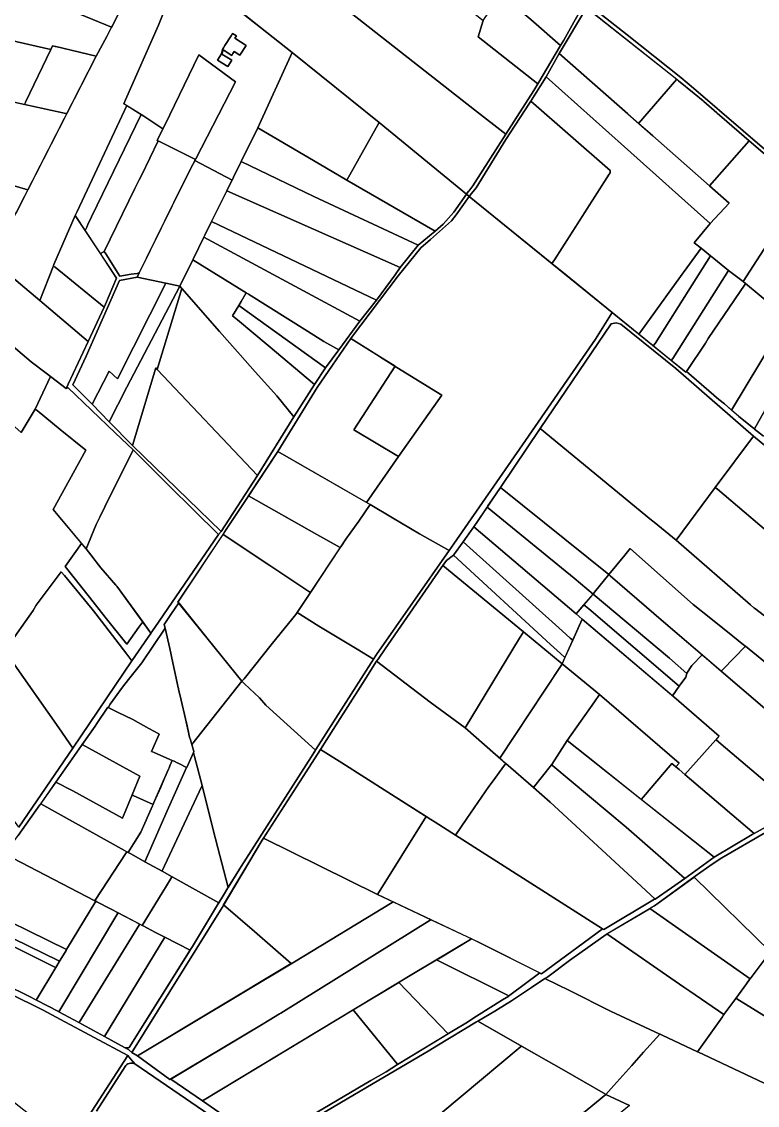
# Model space of a CAD drawing. Header units: metres. Extents: x 3 to 1005126, y 39 to 4383651.
# Drawn here: x 491434 to 492029, y 4372196 to 4373072 of the extents above; entities that cross this region are included whole.
import ezdxf

# ---------------------------------------------------------------- set-up
doc = ezdxf.new("R2010")
doc.units = ezdxf.units.M
doc.header["$MEASUREMENT"] = 0
doc.layers.add('TM_Llucmajor', color=7, linetype='Continuous')

msp = doc.modelspace()

# ---------------------------------------------------------------- linework, layer by layer
at = {"layer": 'TM_Llucmajor', "linetype": 'Continuous', "flags": 128}
for points in [[(492087.65, 4373111.22), (492086.63, 4373110.06), (492064.8, 4373085.21), (492040.91, 4373054.87), (492040.23, 4373054), (492094.52, 4372988.91), (492086.14, 4372978.67), (492057.54, 4372948.99), (491977.07, 4373017.79), (491966.88, 4373026.49), (491923.49, 4373060.9), (491892.27, 4373085.65), (491913.6, 4373121.09), (491914.28, 4373122.22), (491946.82, 4373176.25), (491967.02, 4373211.7), (491988.43, 4373195.67), (492029.57, 4373161.51), (492052.27, 4373141.66), (492067.39, 4373128.44), (492087.65, 4373111.22)], [(491517.13, 4373087.77), (491507.15, 4373067.97), (491506.71, 4373067.14), (491388.82, 4373115.59), (491392.26, 4373123.78), (491406.45, 4373156.71), (491406.46, 4373156.73), (491421.48, 4373149.38), (491423.47, 4373148.34), (491429.9, 4373144.97), (491457.65, 4373130.99), (491457.55, 4373130.85), (491461.06, 4373128.5), (491465.72, 4373125.39), (491481.43, 4373113.96), (491494.07, 4373104.81), (491503.36, 4373097.76), (491513.06, 4373090.72), (491517.13, 4373087.77)], [(491757.51, 4373106.22), (491760.17, 4373110.66), (491760.38, 4373110.51), (491767.22, 4373104.91), (491782.88, 4373092.08), (491793.81, 4373083.22), (491807.05, 4373072.48), (491802.99, 4373059.28), (491851.18, 4373021.3), (491848.05, 4373016.04), (491825.37, 4372980.63), (491800.1, 4373000.49), (491690.38, 4373086.42), (491628.79, 4373134.64), (491630.6, 4373137.68), (491640.49, 4373155.21), (491687.77, 4373118.91), (491721.91, 4373091.72), (491738.84, 4373078.24), (491757.51, 4373106.22)], [(491602.42, 4373090.39), (491628.79, 4373134.64), (491690.38, 4373086.42), (491800.1, 4373000.49), (491825.37, 4372980.63), (491798.82, 4372938.89), (491795.47, 4372934.61), (491795.34, 4372934.72), (491793.58, 4372932.16), (491722.91, 4372990.1), (491652.72, 4373046.63), (491626.96, 4373067.04), (491600.6, 4373087.97), (491602.42, 4373090.39)], [(491821.51, 4373093.79), (491836.38, 4373121.22), (491837.07, 4373120.66), (491886, 4373081.09), (491880.42, 4373071.26), (491872.21, 4373056.8), (491869.74, 4373052.45), (491845.72, 4373073.49), (491821.51, 4373093.79)], [(491388.82, 4373115.59), (491506.71, 4373067.14), (491505.34, 4373064.53), (491502.81, 4373059.73), (491494.31, 4373043.62), (491461.69, 4373051.5), (491461.13, 4373051.63), (491458.95, 4373052), (491457.63, 4373049.17), (491424.39, 4373056.75), (491370.96, 4373069.69), (491369.6, 4373069.82), (491374.72, 4373081.98), (491388.82, 4373115.59)], [(491605.21, 4372945.82), (491604.07, 4372943.52), (491574.07, 4372959.45), (491574.69, 4372960.66), (491606.75, 4373023.01), (491577.25, 4373044.78), (491549.65, 4372988), (491548.25, 4372985.12), (491532.86, 4372995.27), (491516.71, 4373005.27), (491518.07, 4373008.35), (491544.74, 4373068.74), (491560.72, 4373109.1), (491563.8, 4373116.88), (491597.23, 4373090.64), (491626.96, 4373067.04), (491652.72, 4373046.63), (491624.99, 4372985.84), (491611.54, 4372958.67), (491605.21, 4372945.82)], [(491851.18, 4373021.3), (491802.99, 4373059.28), (491807.05, 4373072.48), (491821.51, 4373093.79), (491845.72, 4373073.49), (491869.74, 4373052.45), (491851.18, 4373021.3)], [(491965.1, 4373023.89), (491890.55, 4373082.7), (491892.27, 4373085.65), (491923.49, 4373060.9), (491966.88, 4373026.49), (491977.07, 4373017.79), (492057.54, 4372948.99), (492135.46, 4372885.05), (492137.86, 4372883.06), (492169.5, 4372856.95), (492168.23, 4372854.02), (492155.64, 4372864.4), (492143.37, 4372873.86), (492111.89, 4372899), (492070.32, 4372934.15), (492066.39, 4372937.48), (492022.1, 4372975.3), (491999.94, 4372994.51), (491996.59, 4372997.41), (491996.02, 4372997.9), (491985.48, 4373007.07), (491984.97, 4373007.52), (491977.66, 4373013.54), (491965.1, 4373023.89)], [(491932.77, 4372989.42), (491923.93, 4372997.23), (491868.54, 4373045.79), (491890.55, 4373082.7), (491963.62, 4373025.05), (491932.77, 4372989.42)], [(491404.74, 4373018.66), (491422.88, 4373057.11), (491424.39, 4373056.75), (491457.63, 4373049.17), (491437.06, 4373006.44), (491436.99, 4373006.29), (491436.34, 4373004.79), (491416.94, 4373009.02), (491401.5, 4373012.36), (491404.74, 4373018.66)], [(491604.54, 4373062.01), (491607.56, 4373060.09), (491606.41, 4373058.27), (491606.38, 4373058.23), (491610.88, 4373055.37), (491610.9, 4373055.36), (491615.45, 4373052.46), (491610.43, 4373044.57), (491605.88, 4373047.47), (491604.83, 4373045.83), (491603.89, 4373044.35), (491596.8, 4373048.86), (491595.88, 4373045.49), (491603.91, 4373040.46), (491600.67, 4373035.3), (491592.2, 4373040.61), (491595.44, 4373045.77), (491596.36, 4373049.14), (491597.3, 4373050.62), (491598.34, 4373052.26), (491603.36, 4373060.15), (491604.54, 4373062.01)], [(491604.54, 4373062.01), (491603.36, 4373060.15), (491598.34, 4373052.26), (491597.3, 4373050.62), (491596.36, 4373049.14), (491595.44, 4373045.77), (491592.2, 4373040.61), (491600.67, 4373035.3), (491603.91, 4373040.46), (491595.88, 4373045.49), (491596.8, 4373048.86), (491603.89, 4373044.35), (491604.83, 4373045.83), (491605.88, 4373047.47), (491610.43, 4373044.57), (491615.45, 4373052.46), (491610.9, 4373055.36), (491610.88, 4373055.37), (491606.38, 4373058.23), (491606.41, 4373058.27), (491607.56, 4373060.09), (491604.54, 4373062.01)], [(491437.06, 4373006.44), (491457.63, 4373049.17), (491458.95, 4373052), (491461.13, 4373051.63), (491461.69, 4373051.5), (491494.31, 4373043.62), (491470.57, 4372997.34), (491469.79, 4372997.51), (491436.34, 4373004.79), (491436.99, 4373006.29), (491437.06, 4373006.44)], [(491574.69, 4372960.66), (491574.46, 4372960.21), (491545.51, 4372974.71), (491543.63, 4372975.61), (491548.25, 4372985.12), (491549.65, 4372988), (491577.25, 4373044.78), (491606.75, 4373023.01), (491574.69, 4372960.66)], [(491674.48, 4372956.78), (491624.99, 4372985.84), (491652.72, 4373046.63), (491722.91, 4372990.1), (491696.91, 4372943.41), (491674.48, 4372956.78)], [(491921.25, 4372970.58), (491858.11, 4373027.12), (491868.54, 4373045.79), (491923.93, 4372997.23), (491944.19, 4372979.34), (491989.95, 4372938.95), (492005.95, 4372924.99), (491990.72, 4372908.38), (491921.25, 4372970.58)], [(491349.72, 4373023.57), (491401.5, 4373012.36), (491416.94, 4373009.02), (491469.79, 4372997.51), (491470.57, 4372997.34), (491438.92, 4372935.61), (491437.16, 4372936.11), (491399.32, 4372947.36), (491398.31, 4372944.97), (491395.15, 4372945.62), (491394.4, 4372944.44), (491321.4, 4372958.41), (491320.89, 4372958.46), (491333.03, 4372985.51), (491341.86, 4373005.61), (491349.72, 4373023.57)], [(491870.77, 4372869.55), (491862.54, 4372876.2), (491864.71, 4372879.22), (491870.92, 4372888.91), (491881.98, 4372906.16), (491909.06, 4372948.41), (491909.74, 4372949.46), (491909.74, 4372951.2), (491845.58, 4373007.49), (491858.11, 4373027.12), (491921.25, 4372970.58), (491990.72, 4372908.38), (491977.81, 4372892.95), (491983.24, 4372888.57), (491966.6, 4372865.56), (491934.5, 4372821.15), (491933.07, 4372819.01), (491911.52, 4372836.59), (491870.77, 4372869.55)], [(491963.62, 4373025.05), (491965.1, 4373023.89), (491977.66, 4373013.54), (491984.97, 4373007.52), (491985.48, 4373007.07), (491996.02, 4372997.9), (491996.59, 4372997.41), (491999.94, 4372994.51), (492022.1, 4372975.3), (491989.95, 4372938.95), (491944.19, 4372979.34), (491932.77, 4372989.42), (491963.62, 4373025.05)], [(491844.45, 4373005.72), (491845.58, 4373007.49), (491909.74, 4372951.2), (491909.74, 4372949.46), (491909.06, 4372948.41), (491864.71, 4372879.22), (491862.54, 4372876.2), (491795.74, 4372930.23), (491797.71, 4372932.62), (491801.35, 4372937.3), (491825.37, 4372976.38), (491844.45, 4373005.72)], [(491478.81, 4372918.1), (491519.06, 4373003.81), (491530.53, 4372996.71), (491490.54, 4372913.74), (491487.58, 4372907.6), (491486.6, 4372905.56), (491485.31, 4372902.91), (491477.35, 4372915.04), (491478.81, 4372918.1)], [(491486.6, 4372905.56), (491487.58, 4372907.6), (491490.54, 4372913.74), (491530.53, 4372996.71), (491532.86, 4372995.27), (491548.25, 4372985.12), (491543.63, 4372975.61), (491544.46, 4372975.21), (491530.78, 4372947.33), (491529.01, 4372943.74), (491525.58, 4372936.73), (491500.62, 4372885.9), (491497.62, 4372884.13), (491485.31, 4372902.91), (491486.6, 4372905.56)], [(491768.22, 4372902.31), (491696.91, 4372943.41), (491722.91, 4372990.1), (491793.58, 4372932.16), (491783.51, 4372917.69), (491774.84, 4372908.05), (491768.22, 4372902.31)], [(491670.09, 4372930.24), (491611.54, 4372958.67), (491624.99, 4372985.84), (491674.48, 4372956.78), (491696.91, 4372943.41), (491768.22, 4372902.31), (491754.46, 4372890.88), (491670.09, 4372930.24)], [(491527.39, 4372868.15), (491522.53, 4372867.41), (491513.46, 4372866.02), (491502.06, 4372883.98), (491500.62, 4372885.9), (491525.58, 4372936.73), (491529.01, 4372943.74), (491530.78, 4372947.33), (491544.46, 4372975.21), (491545.51, 4372974.71), (491574.46, 4372960.21), (491572.38, 4372956.13), (491564.58, 4372940.9), (491529.12, 4372868.47), (491527.39, 4372868.15)], [(492005.35, 4372870.52), (491993.45, 4372880.25), (491990.85, 4372882.37), (491983.24, 4372888.57), (491977.81, 4372892.95), (491990.72, 4372908.38), (492005.95, 4372924.99), (491989.95, 4372938.95), (492022.1, 4372975.3), (492066.39, 4372937.48), (492017.19, 4372861.69), (492005.35, 4372870.52)], [(491320.89, 4372958.46), (491321.4, 4372958.41), (491394.4, 4372944.44), (491395.15, 4372945.62), (491398.31, 4372944.97), (491399.32, 4372947.36), (491437.16, 4372936.11), (491438.92, 4372935.61), (491429.18, 4372916.61), (491427.1, 4372917.2), (491379.21, 4372930.48), (491316.61, 4372948.7), (491320, 4372956.47), (491320.89, 4372958.46)], [(491604.07, 4372943.52), (491599.77, 4372934.78), (491587.56, 4372910.01), (491582.13, 4372899.01), (491581.32, 4372897.36), (491572.9, 4372880.29), (491572.26, 4372878.98), (491561.84, 4372857.81), (491550.51, 4372860.16), (491527.41, 4372864.96), (491564.58, 4372940.9), (491572.38, 4372956.13), (491574.07, 4372959.45), (491604.07, 4372943.52)], [(491740.05, 4372872.91), (491599.77, 4372934.78), (491605.21, 4372945.82), (491611.54, 4372958.67), (491670.09, 4372930.24), (491754.46, 4372890.88), (491740.05, 4372872.91)], [(491720.96, 4372846.41), (491587.56, 4372910.01), (491599.77, 4372934.78), (491740.05, 4372872.91), (491735.93, 4372867.06), (491720.96, 4372846.41)], [(492077.45, 4372811.18), (492068.96, 4372818.39), (492052.4, 4372832.45), (492019.25, 4372859.98), (492017.19, 4372861.69), (492066.39, 4372937.48), (492070.32, 4372934.15), (492111.89, 4372899), (492143.37, 4372873.86), (492109.02, 4372816.76), (492098.4, 4372795.84), (492097.68, 4372794.42), (492077.45, 4372811.18)], [(491700.71, 4372816.25), (491738.49, 4372866.1), (491756.66, 4372888.82), (491764.41, 4372895.52), (491781.39, 4372910.69), (491785.24, 4372915.47), (491795.74, 4372930.23), (491911.52, 4372836.59), (491897.85, 4372815.02), (491838.78, 4372729.62), (491783.37, 4372649.53), (491779.71, 4372644.23), (491755.7, 4372657.54), (491733.84, 4372670.52), (491715.74, 4372681.28), (491712.88, 4372682.93), (491738.77, 4372720.06), (491773.61, 4372769.72), (491737.39, 4372792.1), (491723.25, 4372800.96), (491700.18, 4372815.49), (491700.71, 4372816.25)], [(491477.35, 4372915.04), (491510.55, 4372864.41), (491501.66, 4372843.16), (491500.62, 4372840.92), (491461.02, 4372873.13), (491460.82, 4372873.29), (491459.69, 4372874.21), (491460.11, 4372875.3), (491477.35, 4372915.04)], [(491707.44, 4372829.42), (491581.32, 4372897.36), (491582.13, 4372899.01), (491587.56, 4372910.01), (491720.96, 4372846.41), (491707.44, 4372829.42)], [(491615.59, 4372852.43), (491572.26, 4372878.98), (491572.9, 4372880.29), (491581.32, 4372897.36), (491707.44, 4372829.42), (491690.32, 4372806.25), (491678.29, 4372813.11), (491665.16, 4372821.34), (491617.33, 4372851.35), (491615.59, 4372852.43)], [(491469.92, 4372775.18), (491471.7, 4372778.51), (491487.72, 4372812.96), (491500.62, 4372840.92), (491501.66, 4372843.16), (491510.55, 4372864.41), (491497.62, 4372884.13), (491500.62, 4372885.9), (491502.06, 4372883.98), (491513.46, 4372866.02), (491522.53, 4372867.41), (491527.39, 4372868.15), (491529.12, 4372868.47), (491527.41, 4372864.96), (491513.16, 4372862.39), (491486.15, 4372801.16), (491475.43, 4372778.04), (491490.95, 4372762.32), (491504.82, 4372748.22), (491523.53, 4372728.98), (491595.27, 4372659.61), (491593.19, 4372657.15), (491553.35, 4372696.44), (491524.1, 4372725.47), (491519.61, 4372729.78), (491509.61, 4372739.34), (491471.34, 4372776), (491469.92, 4372775.18)], [(491934.5, 4372821.15), (491966.6, 4372865.56), (491983.24, 4372888.57), (491990.85, 4372882.37), (491976.1, 4372859.01), (491946.07, 4372811.46), (491944.65, 4372809.56), (491933.07, 4372819.01), (491934.5, 4372821.15)], [(491946.07, 4372811.46), (491976.1, 4372859.01), (491990.85, 4372882.37), (491993.45, 4372880.25), (492005.35, 4372870.52), (491960.37, 4372799.45), (491959.13, 4372797.74), (491944.65, 4372809.56), (491946.07, 4372811.46)], [(491401.13, 4372831), (491390.3, 4372840.2), (491409.42, 4372878.02), (491409.82, 4372878.82), (491410.09, 4372878.6), (491448.75, 4372846.25), (491457.5, 4372838.78), (491487.72, 4372812.96), (491471.7, 4372778.51), (491469.92, 4372775.18), (491453.69, 4372787.54), (491441.75, 4372796.52), (491401.13, 4372831)], [(491457.5, 4372838.78), (491448.75, 4372846.25), (491459.69, 4372874.21), (491460.82, 4372873.29), (491461.02, 4372873.13), (491500.62, 4372840.92), (491487.72, 4372812.96), (491457.5, 4372838.78)], [(491563.46, 4372855.98), (491561.84, 4372857.81), (491572.26, 4372878.98), (491615.59, 4372852.43), (491611.36, 4372845.46), (491609.45, 4372842.32), (491604.36, 4372833.89), (491608.39, 4372830.52), (491633.16, 4372809.75), (491670.73, 4372778.27), (491654.16, 4372752.31), (491640.19, 4372769.12), (491622.85, 4372788.53), (491610.62, 4372802.23), (491593.92, 4372821.25), (491563.46, 4372855.98)], [(491490.95, 4372762.32), (491475.43, 4372778.04), (491486.15, 4372801.16), (491513.16, 4372862.39), (491527.41, 4372864.96), (491550.51, 4372860.16), (491511.58, 4372782.94), (491504.76, 4372789.22), (491490.95, 4372762.32)], [(492005.35, 4372870.52), (492017.19, 4372861.69), (492019.25, 4372859.98), (492018.87, 4372859.5), (491989.08, 4372815.6), (491986.94, 4372811.81), (491972.05, 4372789.74), (491970.85, 4372788.18), (491959.13, 4372797.74), (491960.37, 4372799.45), (492005.35, 4372870.52)], [(491504.82, 4372748.22), (491490.95, 4372762.32), (491504.76, 4372789.22), (491511.58, 4372782.94), (491550.51, 4372860.16), (491561.84, 4372857.81), (491519.08, 4372776.05), (491504.82, 4372748.22)], [(491523.53, 4372728.98), (491504.82, 4372748.22), (491519.08, 4372776.05), (491561.84, 4372857.81), (491563.46, 4372855.98), (491543.58, 4372790.41), (491542.36, 4372791.7), (491523.53, 4372728.98)], [(491624.53, 4372704.83), (491543.58, 4372790.41), (491563.46, 4372855.98), (491593.92, 4372821.25), (491610.62, 4372802.23), (491622.85, 4372788.53), (491640.19, 4372769.12), (491654.16, 4372752.31), (491624.53, 4372704.83)], [(491997.72, 4372766.26), (491971.35, 4372788.83), (491972.05, 4372789.74), (491986.94, 4372811.81), (491989.08, 4372815.6), (492018.87, 4372859.5), (492019.25, 4372859.98), (492052.4, 4372832.45), (492052.75, 4372832.15), (492007.85, 4372757.6), (492002.26, 4372762.56), (491997.72, 4372766.26)], [(491679.71, 4372791.69), (491609.45, 4372842.32), (491611.36, 4372845.46), (491615.59, 4372852.43), (491617.33, 4372851.35), (491665.16, 4372821.34), (491678.29, 4372813.11), (491690.32, 4372806.25), (491679.71, 4372791.69)], [(491453.69, 4372787.54), (491457.26, 4372784.82), (491444.89, 4372758.46), (491444.22, 4372757.04), (491433.69, 4372739.5), (491368.36, 4372797.54), (491370.36, 4372801.95), (491370.56, 4372801.78), (491388.48, 4372836.6), (491389.88, 4372839.37), (491390.3, 4372840.2), (491401.13, 4372831), (491441.75, 4372796.52), (491453.69, 4372787.54)], [(491670.73, 4372778.27), (491633.16, 4372809.75), (491608.39, 4372830.52), (491604.36, 4372833.89), (491609.45, 4372842.32), (491679.71, 4372791.69), (491670.73, 4372778.27)], [(492069.07, 4372818.13), (492055.04, 4372793.09), (492037.6, 4372762.14), (492026.52, 4372742.4), (492025.95, 4372742.87), (492024.32, 4372744.19), (492013.79, 4372752.32), (492007.85, 4372757.6), (492052.75, 4372832.15), (492068.96, 4372818.39), (492069.13, 4372818.24), (492069.07, 4372818.13)], [(491945.33, 4372666.91), (491943.28, 4372668.6), (491853.08, 4372742.75), (491910.67, 4372827.26), (491914.54, 4372828.06), (491918.28, 4372827.04), (491962.99, 4372791.37), (492025.72, 4372736.49), (491994.78, 4372695.01), (491963, 4372652.39), (491945.33, 4372666.91)], [(491712.88, 4372682.93), (491641.16, 4372724.26), (491672.84, 4372776.02), (491700.18, 4372815.49), (491735.84, 4372793.04), (491702.47, 4372741.59), (491738.77, 4372720.06), (491712.88, 4372682.93)], [(491737.39, 4372792.1), (491773.61, 4372769.72), (491738.77, 4372720.06), (491702.47, 4372741.59), (491735.84, 4372793.04), (491723.25, 4372800.96), (491737.39, 4372792.1)], [(491595.27, 4372659.61), (491523.53, 4372728.98), (491542.36, 4372791.7), (491543.58, 4372790.41), (491624.53, 4372704.83), (491595.27, 4372659.61)], [(491457.26, 4372784.82), (491469.92, 4372775.18), (491471.34, 4372776), (491509.61, 4372739.34), (491519.61, 4372729.78), (491524.1, 4372725.47), (491501.31, 4372679.49), (491497.09, 4372670.97), (491494.15, 4372665.03), (491486.23, 4372645.47), (491459.4, 4372677.28), (491485.75, 4372725.19), (491465.22, 4372741.92), (491446.47, 4372757.18), (491444.89, 4372758.46), (491457.26, 4372784.82)], [(492035.28, 4372553.53), (492019.11, 4372566.67), (492017.58, 4372567.86), (492008.97, 4372574.77), (491991.03, 4372589.17), (491976.94, 4372600.45), (491960.17, 4372615.42), (491926.06, 4372645.87), (491921.5, 4372640.32), (491908.64, 4372624.69), (491821.02, 4372695.02), (491853.08, 4372742.75), (491943.28, 4372668.6), (491944.16, 4372667.88), (491945.33, 4372666.91), (491963, 4372652.39), (492023.1, 4372600.28), (492026.01, 4372597.74), (492026.47, 4372597.39), (492034.45, 4372591.18), (492053.62, 4372575), (492036.68, 4372555.26), (492035.6, 4372553.92), (492035.28, 4372553.53)], [(491996.41, 4372693.62), (491994.78, 4372695.01), (492025.72, 4372736.49), (492088.73, 4372684.6), (492058.01, 4372641.41), (492056.22, 4372642.93), (492052.34, 4372646.19), (491996.41, 4372693.62)], [(491489.89, 4372640.71), (491486.23, 4372645.47), (491494.15, 4372665.03), (491497.09, 4372670.97), (491501.31, 4372679.49), (491524.1, 4372725.47), (491553.35, 4372696.44), (491593.19, 4372657.15), (491541.79, 4372581.98), (491538.48, 4372577.25), (491510.88, 4372615.18), (491510.26, 4372616.04), (491497.96, 4372630.2), (491494.28, 4372634.99), (491493.39, 4372636.14), (491489.89, 4372640.71)], [(491691.98, 4372647.15), (491691.59, 4372646.56), (491672.56, 4372657.17), (491617.47, 4372688.23), (491641.16, 4372724.26), (491715.74, 4372681.28), (491706.47, 4372667.96), (491696.18, 4372653.19), (491691.98, 4372647.15)], [(491810.93, 4372680.18), (491814.59, 4372685.66), (491821.02, 4372695.02), (491908.64, 4372624.69), (491897.12, 4372610.35), (491895.91, 4372608.92), (491880.67, 4372621.7), (491810.27, 4372679.2), (491810.93, 4372680.18)], [(491996.41, 4372693.62), (492052.34, 4372646.19), (492056.22, 4372642.93), (492071.85, 4372629.62), (492104.1, 4372601.35), (492134.8, 4372574.62), (492106.56, 4372545.08), (492103.29, 4372547.91), (492103.15, 4372548.03), (492081.76, 4372565.38), (492065.89, 4372579.33), (492059.43, 4372571.77), (492058.65, 4372570.73), (492053.62, 4372575), (492034.45, 4372591.18), (492026.47, 4372597.39), (492026.01, 4372597.74), (492023.1, 4372600.28), (491963, 4372652.39), (491994.78, 4372695.01), (491996.41, 4372693.62)], [(491616.07, 4372686.1), (491617.47, 4372688.23), (491672.56, 4372657.17), (491691.59, 4372646.56), (491667.4, 4372610.06), (491666.03, 4372610.97), (491634.51, 4372631.94), (491596.79, 4372657.14), (491599.44, 4372661.12), (491616.07, 4372686.1)], [(491720.82, 4372559.99), (491718.54, 4372556.41), (491705.33, 4372564.38), (491674.33, 4372583.07), (491656.66, 4372593.96), (491667.4, 4372610.06), (491691.98, 4372647.15), (491696.18, 4372653.19), (491706.47, 4372667.96), (491715.74, 4372681.28), (491733.84, 4372670.52), (491755.7, 4372657.54), (491779.71, 4372644.23), (491720.82, 4372559.99)], [(491880.67, 4372621.7), (491895.91, 4372608.92), (491894.98, 4372607.81), (491882.37, 4372592.84), (491799.42, 4372663.21), (491801.98, 4372666.78), (491810.27, 4372679.2), (491880.67, 4372621.7)], [(491887.09, 4372588.49), (491879.49, 4372571.57), (491877.5, 4372573.36), (491870.93, 4372579.27), (491790.84, 4372651.25), (491799.42, 4372663.21), (491882.37, 4372592.84), (491887.09, 4372588.49)], [(491655.57, 4372592.32), (491636.67, 4372569.16), (491613.76, 4372540.5), (491612.06, 4372538.36), (491584.67, 4372572.25), (491560.38, 4372602.43), (491596.79, 4372657.14), (491634.51, 4372631.94), (491666.03, 4372610.97), (491667.4, 4372610.06), (491655.57, 4372592.32)], [(491488.76, 4372606.46), (491469.09, 4372631.22), (491482.5, 4372649.91), (491486.23, 4372645.47), (491489.89, 4372640.71), (491493.39, 4372636.14), (491494.28, 4372634.99), (491497.96, 4372630.2), (491510.26, 4372616.04), (491510.88, 4372615.18), (491531.84, 4372586.39), (491528.71, 4372582.02), (491518.96, 4372568.44), (491501.64, 4372590.24), (491488.76, 4372606.46)], [(491879.49, 4372571.57), (491873.19, 4372557.52), (491869.53, 4372560.88), (491861.59, 4372568.18), (491783.02, 4372640.4), (491790.84, 4372651.25), (491870.93, 4372579.27), (491877.5, 4372573.36), (491879.49, 4372571.57)], [(491960.17, 4372615.42), (491976.94, 4372600.45), (491991.03, 4372589.17), (492008.97, 4372574.77), (492017.58, 4372567.86), (492019.11, 4372566.67), (492000.86, 4372547.82), (491999.58, 4372546.55), (491952.93, 4372586.47), (491909.8, 4372623.65), (491909.04, 4372624.33), (491908.64, 4372624.69), (491921.5, 4372640.32), (491926.06, 4372645.87), (491960.17, 4372615.42)], [(491839.72, 4372578.32), (491774.61, 4372632.08), (491777.36, 4372636.03), (491783.02, 4372640.4), (491861.59, 4372568.18), (491869.53, 4372560.88), (491873.19, 4372557.52), (491870.95, 4372552.53), (491839.72, 4372578.32)], [(491764.2, 4372521.53), (491720.97, 4372554.55), (491722.13, 4372556.23), (491727.88, 4372564.54), (491773.2, 4372630.06), (491774.61, 4372632.08), (491839.72, 4372578.32), (491836.57, 4372573.14), (491792.47, 4372500.76), (491764.2, 4372521.53)], [(491421.88, 4372565.53), (491443.2, 4372595.5), (491445.83, 4372599.8), (491465.98, 4372626.95), (491468.58, 4372623.81), (491490.98, 4372596.83), (491492.19, 4372595.36), (491498.55, 4372587.04), (491518.95, 4372560.4), (491523.11, 4372554.96), (491475.46, 4372484.38), (491464.09, 4372500.82), (491426.67, 4372554.16), (491420.27, 4372563.23), (491421.88, 4372565.53)], [(491897.12, 4372610.35), (491908.64, 4372624.69), (491909.8, 4372623.65), (491952.93, 4372586.47), (491984.13, 4372559.77), (491975.72, 4372551.22), (491971.73, 4372544.91), (491971.71, 4372544.82), (491957.62, 4372557.18), (491895.91, 4372608.92), (491897.12, 4372610.35)], [(491562.97, 4372523.09), (491560.88, 4372531.9), (491560.7, 4372532.74), (491560.61, 4372533.17), (491558.94, 4372540.98), (491556.31, 4372553.33), (491553.7, 4372564.98), (491549.97, 4372581.33), (491549.89, 4372581.22), (491549.18, 4372584.38), (491550.77, 4372586.72), (491555.15, 4372593.19), (491560.94, 4372601.73), (491584.67, 4372572.25), (491612.06, 4372538.36), (491571.5, 4372487.4), (491570.39, 4372491.02), (491569.74, 4372493.14), (491569.23, 4372495.52), (491569.16, 4372495.85), (491566.55, 4372507.97), (491562.97, 4372523.09)], [(491957.62, 4372557.18), (491971.71, 4372544.82), (491970.85, 4372541.81), (491965.61, 4372534.46), (491892.42, 4372596.9), (491888.56, 4372600.2), (491895.91, 4372608.92), (491957.62, 4372557.18)], [(491718.54, 4372556.41), (491671.94, 4372483.24), (491671.53, 4372482.6), (491631.46, 4372519), (491626.15, 4372525), (491614.19, 4372536.33), (491612.06, 4372538.36), (491613.76, 4372540.5), (491636.67, 4372569.16), (491655.57, 4372592.32), (491656.66, 4372593.96), (491674.33, 4372583.07), (491705.33, 4372564.38), (491718.54, 4372556.41)], [(491960.11, 4372526.75), (491887.09, 4372588.49), (491882.37, 4372592.84), (491888.56, 4372600.2), (491892.42, 4372596.9), (491965.61, 4372534.46), (491960.11, 4372526.75)], [(491901.1, 4372527.63), (491870.95, 4372552.53), (491887.09, 4372588.49), (491961.26, 4372525.78), (491997.91, 4372493.95), (491995.3, 4372491.05), (491970.14, 4372463.12), (491965.52, 4372467.04), (491962.99, 4372469.19), (491965.61, 4372472.25), (491901.1, 4372527.63)], [(491560.7, 4372532.74), (491560.88, 4372531.9), (491562.97, 4372523.09), (491566.55, 4372507.97), (491567.77, 4372502.33), (491569.16, 4372495.85), (491569.23, 4372495.52), (491569.74, 4372493.14), (491570.39, 4372491.02), (491571.5, 4372487.4), (491573.27, 4372481.63), (491572.96, 4372480.95), (491567.41, 4372468.64), (491567.26, 4372468.72), (491561.01, 4372471.88), (491560.41, 4372472.17), (491559.8, 4372472.47), (491557.2, 4372473.75), (491555.76, 4372474.38), (491541.54, 4372480.54), (491539.19, 4372481.58), (491539.02, 4372481.65), (491545.21, 4372495.67), (491544.79, 4372495.9), (491536.81, 4372500.27), (491523.79, 4372507.39), (491511.58, 4372513.52), (491503.99, 4372517.33), (491504.07, 4372517.46), (491505.67, 4372519.91), (491515.54, 4372533.51), (491520.29, 4372539.84), (491531.07, 4372553.43), (491549.89, 4372581.22), (491549.97, 4372581.33), (491553.7, 4372564.98), (491556.31, 4372553.33), (491558.94, 4372540.98), (491560.61, 4372533.17), (491560.7, 4372532.74)], [(491837.11, 4372574.04), (491839.72, 4372578.32), (491870.95, 4372552.53), (491870.75, 4372552.08), (491867.97, 4372547.88), (491820.57, 4372476.29), (491817.16, 4372479.26), (491792.47, 4372500.76), (491836.57, 4372573.14), (491837.11, 4372574.04)], [(492058.96, 4372534.26), (492131.28, 4372473.41), (492103.58, 4372457.55), (491999.58, 4372546.55), (492000.86, 4372547.82), (492019.11, 4372566.67), (492058.96, 4372534.26)], [(491965.61, 4372534.46), (491970.85, 4372541.81), (491971.71, 4372544.82), (491971.73, 4372544.91), (491975.72, 4372551.22), (491984.13, 4372559.77), (491987.25, 4372557.1), (491999.58, 4372546.55), (492103.58, 4372457.55), (492102.45, 4372456.9), (492063.66, 4372436.1), (492061.48, 4372434.9), (491999.44, 4372487.68), (491995.38, 4372491.13), (491997.91, 4372493.95), (491961.26, 4372525.78), (491960.11, 4372526.75), (491965.61, 4372534.46)], [(491475.46, 4372484.38), (491431.68, 4372420.35), (491406.71, 4372454.86), (491384.31, 4372486.15), (491389.7, 4372494.91), (491413.19, 4372533.06), (491413.62, 4372533.77), (491414.39, 4372535.02), (491422.32, 4372547.37), (491423.66, 4372549.47), (491426.67, 4372554.16), (491464.09, 4372500.82), (491475.46, 4372484.38)], [(491760.96, 4372429.12), (491730.08, 4372448.82), (491692.75, 4372472.43), (491675.61, 4372483.24), (491687.84, 4372502.45), (491709.55, 4372536.59), (491720.97, 4372554.55), (491764.2, 4372521.53), (491792.47, 4372500.76), (491817.16, 4372479.26), (491825.5, 4372471.99), (491824.46, 4372470.57), (491814.43, 4372456.88), (491811.8, 4372453.28), (491793.91, 4372427.44), (491784.63, 4372414.03), (491768.34, 4372424.4), (491764.82, 4372426.65), (491760.96, 4372429.12)], [(491874.94, 4372490.53), (491862.52, 4372471.18), (491862.33, 4372470.95), (491847.73, 4372452.63), (491825.5, 4372471.99), (491822.24, 4372474.83), (491821.41, 4372475.56), (491820.57, 4372476.29), (491870.75, 4372552.08), (491870.95, 4372552.53), (491901.1, 4372527.63), (491897.03, 4372521.86), (491874.94, 4372490.53)], [(491572.96, 4372480.95), (491573.27, 4372481.63), (491571.5, 4372487.4), (491612.06, 4372538.36), (491614.19, 4372536.33), (491626.15, 4372525), (491631.46, 4372519), (491671.53, 4372482.6), (491668.26, 4372477.46), (491611.39, 4372388.63), (491600.84, 4372371.67), (491589.19, 4372417.32), (491579.81, 4372454.09), (491573.84, 4372477.52), (491572.96, 4372480.95)], [(491897.03, 4372521.86), (491901.1, 4372527.63), (491965.61, 4372472.25), (491962.99, 4372469.19), (491959.7, 4372471.98), (491958.23, 4372470.25), (491936.66, 4372444.95), (491934.94, 4372442.95), (491898.42, 4372471.9), (491874.94, 4372490.53), (491897.03, 4372521.86)], [(491503.99, 4372517.33), (491511.58, 4372513.52), (491523.79, 4372507.39), (491536.81, 4372500.27), (491544.79, 4372495.9), (491545.21, 4372495.67), (491539.02, 4372481.65), (491539.19, 4372481.58), (491541.54, 4372480.54), (491555.76, 4372474.38), (491555.7, 4372474.26), (491555.52, 4372473.82), (491553.84, 4372469.92), (491553.12, 4372468.39), (491552.7, 4372467.46), (491549.81, 4372460.74), (491549.56, 4372460.17), (491546.38, 4372452.93), (491540.83, 4372440.3), (491540.18, 4372438.81), (491527.18, 4372444.77), (491524.08, 4372446.19), (491523.28, 4372446.55), (491529.56, 4372461.72), (491529.56, 4372461.74), (491482.87, 4372487.17), (491493.43, 4372502.2), (491494.87, 4372504.26), (491503.79, 4372517.42), (491503.99, 4372517.33)], [(491874.94, 4372490.53), (491898.42, 4372471.9), (491993.9, 4372396.2), (491970.09, 4372379.09), (491922.57, 4372420.44), (491863.4, 4372470.05), (491862.33, 4372470.95), (491862.52, 4372471.18), (491874.94, 4372490.53)], [(491995.3, 4372491.05), (491995.38, 4372491.13), (491999.44, 4372487.68), (492061.48, 4372434.9), (492060.02, 4372434.08), (492026.3, 4372415.43), (491970.14, 4372463.12), (491995.3, 4372491.05)], [(491515.53, 4372427.8), (491475.24, 4372449.89), (491461.68, 4372456.97), (491482.33, 4372486.39), (491482.87, 4372487.17), (491529.56, 4372461.74), (491529.56, 4372461.72), (491523.28, 4372446.55), (491515.53, 4372427.8)], [(491572.96, 4372480.95), (491573.84, 4372477.52), (491579.81, 4372454.09), (491579.38, 4372453.1), (491547.71, 4372385.2), (491547.51, 4372384.77), (491533.58, 4372392.52), (491551.71, 4372433.54), (491567.26, 4372468.72), (491567.41, 4372468.64), (491572.96, 4372480.95)], [(491759.72, 4372429.91), (491760.96, 4372429.12), (491721.66, 4372366.04), (491629.54, 4372411.51), (491673.72, 4372480.26), (491675.36, 4372482.85), (491675.61, 4372483.24), (491692.75, 4372472.43), (491730.08, 4372448.82), (491759.72, 4372429.91)], [(491559.8, 4372472.47), (491560.41, 4372472.17), (491561.01, 4372471.88), (491567.26, 4372468.72), (491551.71, 4372433.54), (491533.58, 4372392.52), (491522.72, 4372398.57), (491520.03, 4372400.06), (491520.06, 4372400.11), (491520.36, 4372400.59), (491524.43, 4372407.07), (491530.36, 4372416.55), (491539.74, 4372437.82), (491540.18, 4372438.81), (491540.83, 4372440.3), (491549.56, 4372460.17), (491549.81, 4372460.74), (491552.7, 4372467.46), (491553.12, 4372468.39), (491553.84, 4372469.92), (491555.7, 4372474.26), (491555.76, 4372474.38), (491557.2, 4372473.75), (491559.8, 4372472.47)], [(491903.7, 4372338.19), (491784.63, 4372414.03), (491793.91, 4372427.44), (491811.8, 4372453.28), (491814.43, 4372456.88), (491824.46, 4372470.57), (491825.5, 4372471.99), (491847.73, 4372452.63), (491861.38, 4372440.75), (491930.97, 4372376.33), (491946.02, 4372362.39), (491946, 4372362.38), (491945.65, 4372362.17), (491904.59, 4372337.62), (491903.7, 4372338.19)], [(491969.84, 4372379.31), (491970.09, 4372379.09), (491959.46, 4372371.53), (491946.02, 4372362.39), (491930.97, 4372376.33), (491861.38, 4372440.75), (491847.73, 4372452.63), (491862.33, 4372470.95), (491863.4, 4372470.05), (491922.57, 4372420.44), (491969.84, 4372379.31)], [(491965.52, 4372467.04), (491970.14, 4372463.12), (492026.3, 4372415.43), (492024.57, 4372414.4), (491993.9, 4372396.2), (491934.94, 4372442.95), (491936.66, 4372444.95), (491958.23, 4372470.25), (491959.7, 4372471.98), (491965.52, 4372467.04)], [(491519.13, 4372400.56), (491517.07, 4372401.71), (491449.37, 4372439.41), (491461.68, 4372456.97), (491475.24, 4372449.89), (491515.53, 4372427.8), (491523.28, 4372446.55), (491524.08, 4372446.19), (491527.18, 4372444.77), (491540.18, 4372438.81), (491540.12, 4372438.68), (491539.74, 4372437.82), (491530.36, 4372416.55), (491524.43, 4372407.07), (491520.36, 4372400.59), (491520.06, 4372400.11), (491520.03, 4372400.06), (491519.13, 4372400.56)], [(491589.19, 4372417.32), (491600.84, 4372371.67), (491600.68, 4372371.42), (491597.17, 4372365.61), (491593.33, 4372359.25), (491555.55, 4372380.29), (491547.51, 4372384.77), (491547.71, 4372385.2), (491579.38, 4372453.1), (491579.81, 4372454.09), (491589.19, 4372417.32)], [(491519.13, 4372400.56), (491518.51, 4372399.62), (491493.46, 4372361.44), (491493.16, 4372360.93), (491420.02, 4372398.92), (491431.28, 4372413.63), (491448.74, 4372438.52), (491449.37, 4372439.41), (491517.07, 4372401.71), (491519.13, 4372400.56)], [(491784.63, 4372414.03), (491903.7, 4372338.19), (491903.68, 4372338.18), (491903.41, 4372337.98), (491854.19, 4372301.93), (491804.46, 4372326.98), (491721.66, 4372366.04), (491760.96, 4372429.12), (491764.82, 4372426.65), (491768.34, 4372424.4), (491784.63, 4372414.03)], [(491721.66, 4372366.04), (491734.34, 4372360.06), (491733.5, 4372359.62), (491654.49, 4372311.73), (491651.93, 4372310.18), (491622.11, 4372335.99), (491597.2, 4372357.56), (491628.55, 4372409.97), (491629.54, 4372411.51), (491721.66, 4372366.04)], [(491978.57, 4372380.75), (491992.27, 4372390.65), (492000.02, 4372395.63), (492035.43, 4372416.17), (492086.45, 4372375.12), (492085.96, 4372374.55), (492039.92, 4372320.34), (492039.37, 4372319.61), (491977.57, 4372380), (491977.55, 4372380.01), (491978.57, 4372380.75)], [(491550.31, 4372371.73), (491547.67, 4372367.41), (491531.52, 4372341), (491511.98, 4372351.15), (491505.91, 4372354.31), (491494.74, 4372360.11), (491493.83, 4372360.58), (491493.16, 4372360.93), (491493.46, 4372361.44), (491518.51, 4372399.62), (491519.13, 4372400.56), (491522.72, 4372398.57), (491533.58, 4372392.52), (491547.51, 4372384.77), (491555.55, 4372380.29), (491555.18, 4372379.69), (491550.31, 4372371.73)], [(491470.34, 4372321.54), (491394.3, 4372358.78), (491410.2, 4372383.65), (491414.16, 4372389.85), (491419.63, 4372398.41), (491420.02, 4372398.92), (491493.16, 4372360.93), (491493.83, 4372360.58), (491470.34, 4372321.54)], [(491549.79, 4372331.51), (491542.23, 4372335.44), (491532.16, 4372340.67), (491531.52, 4372341), (491547.67, 4372367.41), (491550.31, 4372371.73), (491555.18, 4372379.69), (491555.55, 4372380.29), (491593.33, 4372359.25), (491592.39, 4372357.69), (491572.01, 4372323.94), (491570.47, 4372321.47), (491570.14, 4372320.94), (491549.79, 4372331.51)], [(491977.57, 4372380), (492039.37, 4372319.61), (492039.15, 4372319.32), (492022.91, 4372297.74), (491941.78, 4372354.66), (491945.69, 4372356.98), (491948.44, 4372358.97), (491977.55, 4372380.01), (491977.57, 4372380)], [(491414.84, 4372336.5), (491388.58, 4372349.36), (491388.71, 4372349.58), (491389.75, 4372351.29), (491394.3, 4372358.78), (491470.34, 4372321.54), (491469.92, 4372320.85), (491465.13, 4372312.9), (491464.65, 4372312.1), (491463.96, 4372312.44), (491414.84, 4372336.5)], [(491461.51, 4372306.88), (491465.13, 4372312.9), (491469.92, 4372320.85), (491470.34, 4372321.54), (491493.83, 4372360.58), (491494.74, 4372360.11), (491505.91, 4372354.31), (491511.98, 4372351.15), (491511.82, 4372350.89), (491481.34, 4372300.12), (491464, 4372271.23), (491463.84, 4372271.31), (491445.95, 4372280.66), (491445.78, 4372280.74), (491461.51, 4372306.88)], [(491596, 4372355.56), (491597.2, 4372357.56), (491622.11, 4372335.99), (491651.93, 4372310.18), (491527.73, 4372235.54), (491523.18, 4372238.43), (491596, 4372355.56)], [(491733.5, 4372359.62), (491734.34, 4372360.06), (491765, 4372345.6), (491764.34, 4372345.23), (491643.41, 4372270.01), (491642.51, 4372269.47), (491634.15, 4372264.47), (491627.97, 4372260.77), (491553.73, 4372216.35), (491527.73, 4372235.54), (491654.49, 4372311.73), (491733.5, 4372359.62)], [(491414.84, 4372336.5), (491463.96, 4372312.44), (491464.65, 4372312.1), (491464.41, 4372311.69), (491461.51, 4372306.88), (491461.4, 4372306.93), (491386, 4372344.66), (491385.78, 4372344.77), (491388.58, 4372349.36), (491414.84, 4372336.5)], [(491481.34, 4372300.12), (491511.82, 4372350.89), (491511.98, 4372351.15), (491529.44, 4372342.09), (491529.21, 4372341.72), (491480.37, 4372262.55), (491480.22, 4372262.42), (491464, 4372271.23), (491481.34, 4372300.12)], [(492011.36, 4372282.02), (492001.74, 4372268.92), (492001.73, 4372268.93), (491974.29, 4372287.85), (491969.42, 4372291.21), (491907.19, 4372334.13), (491934.31, 4372350.23), (491941.46, 4372354.47), (491941.78, 4372354.66), (492022.91, 4372297.74), (492022.49, 4372297.18), (492019.93, 4372293.7), (492011.36, 4372282.02)], [(492039.37, 4372319.61), (492039.92, 4372320.34), (492066.31, 4372351.42), (492067.45, 4372350.49), (492100.81, 4372323.33), (492103.35, 4372321.26), (492084.44, 4372301.29), (492077.44, 4372293.93), (492078.44, 4372293.2), (492096.47, 4372280.09), (492090.98, 4372273.72), (492068.38, 4372246.94), (492012.11, 4372281.56), (492011.36, 4372282.02), (492019.93, 4372293.7), (492022.49, 4372297.18), (492022.91, 4372297.74), (492039.15, 4372319.32), (492039.37, 4372319.61)], [(491445.78, 4372280.74), (491441.41, 4372282.91), (491375.62, 4372315.47), (491372.56, 4372318.96), (491372.22, 4372319.34), (491372.22, 4372319.92), (491372.22, 4372322.45), (491385.78, 4372344.77), (491386, 4372344.66), (491461.4, 4372306.93), (491461.51, 4372306.88), (491445.78, 4372280.74)], [(491529.21, 4372341.72), (491529.44, 4372342.09), (491531.52, 4372341), (491532.16, 4372340.67), (491542.23, 4372335.44), (491549.79, 4372331.51), (491500.87, 4372251.21), (491480.22, 4372262.42), (491480.37, 4372262.55), (491529.21, 4372341.72)], [(491580.17, 4372199.19), (491554.53, 4372216.82), (491627.97, 4372260.77), (491634.15, 4372264.47), (491642.51, 4372269.47), (491643.41, 4372270.01), (491764.34, 4372345.23), (491765, 4372345.6), (491797.89, 4372330.08), (491796.98, 4372329.54), (491752.02, 4372302.9), (491580.17, 4372199.19)], [(491570.14, 4372320.94), (491521.01, 4372242.4), (491520.14, 4372242.1), (491519.32, 4372241.98), (491519.17, 4372241.97), (491518.2, 4372242.04), (491517.26, 4372242.31), (491500.87, 4372251.21), (491549.79, 4372331.51), (491570.14, 4372320.94)], [(491852.84, 4372302.61), (491828.64, 4372284.56), (491827.9, 4372283.99), (491769.31, 4372313.14), (491770.9, 4372314.09), (491796.98, 4372329.54), (491797.89, 4372330.08), (491804.46, 4372326.98), (491852.84, 4372302.61)], [(492001.73, 4372268.93), (492001.74, 4372268.92), (492001.15, 4372268.12), (492000.52, 4372267.22), (491980.33, 4372238.92), (491951.71, 4372252.37), (491950.28, 4372253.04), (491950.02, 4372253.16), (491910.06, 4372271.81), (491876.8, 4372288.48), (491857.07, 4372298.03), (491858.45, 4372298.95), (491859.43, 4372299.6), (491876.76, 4372312.57), (491878.77, 4372314.07), (491906.54, 4372333.74), (491907.19, 4372334.13), (491969.42, 4372291.21), (491974.29, 4372287.85), (492001.73, 4372268.93)], [(491336.98, 4372269.09), (491335.55, 4372270.21), (491364.62, 4372314.77), (491443.38, 4372276.6), (491451.28, 4372272.39), (491465.27, 4372264.91), (491519.74, 4372235.82), (491481.78, 4372177.15), (491472.45, 4372162.72), (491380.06, 4372235.21), (491336.98, 4372269.09)], [(491827.9, 4372283.99), (491827.79, 4372283.91), (491822.67, 4372280.81), (491801.74, 4372267.64), (491793.07, 4372262.05), (491783.15, 4372256.04), (491779.18, 4372253.64), (491778.92, 4372253.48), (491738.86, 4372294.96), (491739.95, 4372295.62), (491752.02, 4372302.9), (491769.31, 4372313.14), (491827.9, 4372283.99)], [(491778.92, 4372253.48), (491737.95, 4372228.67), (491737.57, 4372229.14), (491703.06, 4372271.33), (491701.95, 4372272.68), (491738.86, 4372294.96), (491778.92, 4372253.48)], [(491912.62, 4372211.58), (491906.2, 4372204.44), (491905.99, 4372204.54), (491870.43, 4372225.15), (491858.01, 4372232.2), (491802.67, 4372263.6), (491816.44, 4372271.61), (491826.62, 4372277.79), (491829.94, 4372280), (491846.12, 4372290.76), (491857.07, 4372298.03), (491876.8, 4372288.48), (491910.06, 4372271.81), (491950.02, 4372253.16), (491936.84, 4372238.47), (491927.33, 4372227.85), (491915.11, 4372214.22), (491912.62, 4372211.58)], [(492011.36, 4372282.02), (492012.11, 4372281.56), (492068.38, 4372246.94), (492076.98, 4372241.65), (492076.48, 4372241.05), (492076, 4372240.45), (492061.87, 4372223.24), (492048.48, 4372206.89), (491980.62, 4372238.78), (491980.33, 4372238.92), (492000.52, 4372267.22), (492001.15, 4372268.12), (492001.74, 4372268.92), (492011.36, 4372282.02)], [(491728.62, 4372222.71), (491716.2, 4372215.59), (491672.79, 4372190.08), (491657.86, 4372181.31), (491630.92, 4372165.51), (491630.88, 4372165.48), (491630.43, 4372165.21), (491629.9, 4372165.13), (491629.39, 4372165.26), (491628.95, 4372165.56), (491611.93, 4372177.26), (491606.57, 4372180.87), (491580.17, 4372199.19), (491701.95, 4372272.68), (491703.06, 4372271.33), (491737.57, 4372229.14), (491737.95, 4372228.67), (491728.62, 4372222.71)], [(491906.18, 4372204.43), (491759.8, 4372084.02), (491759.55, 4372083.49), (491746.73, 4372090.54), (491735.94, 4372097.14), (491693.89, 4372122.87), (491837.12, 4372242.73), (491838.07, 4372243.52), (491858.01, 4372232.2), (491870.43, 4372225.15), (491905.99, 4372204.54), (491906.2, 4372204.44), (491906.18, 4372204.43)], [(491906.18, 4372204.43), (491906.2, 4372204.44), (491906.35, 4372204.38), (491925.38, 4372195.52), (491906.22, 4372179.79), (491866.81, 4372147.42), (491847.49, 4372131.55), (491842.19, 4372127.19), (491777.95, 4372074.44), (491776.71, 4372075.09), (491774.71, 4372076.14), (491761.8, 4372082.92), (491759.8, 4372084.02), (491906.18, 4372204.43)]]:
    msp.add_lwpolyline(points, close=True, dxfattribs=at)
for points in [[(491560.72, 4373109.1), (491544.74, 4373068.74), (491518.07, 4373008.35), (491516.71, 4373005.27), (491519.06, 4373003.81), (491478.81, 4372918.1), (491477.35, 4372915.04), (491460.11, 4372875.3), (491459.69, 4372874.21), (491448.75, 4372846.25), (491410.09, 4372878.6), (491409.82, 4372878.82), (491410.5, 4372880.2), (491494.31, 4373043.62), (491502.81, 4373059.73), (491505.34, 4373064.53), (491506.71, 4373067.14), (491507.15, 4373067.97), (491517.13, 4373087.77)], [(491890.55, 4373082.7), (491868.54, 4373045.79), (491858.11, 4373027.12), (491844.45, 4373005.72), (491825.37, 4372976.38), (491801.35, 4372937.3), (491797.71, 4372932.62), (491795.74, 4372930.23), (491793.58, 4372932.16), (491795.34, 4372934.72), (491795.47, 4372934.61), (491798.82, 4372938.89), (491825.37, 4372980.63), (491848.05, 4373016.04), (491851.18, 4373021.3), (491869.74, 4373052.45), (491872.21, 4373056.8), (491880.42, 4373071.26), (491886.63, 4373082.22)], [(491431.68, 4372420.35), (491475.46, 4372484.38), (491523.11, 4372554.96), (491536.2, 4372573.94), (491538.37, 4372577.09), (491538.48, 4372577.25), (491541.79, 4372581.98), (491593.19, 4372657.15), (491595.27, 4372659.61), (491624.53, 4372704.83), (491654.16, 4372752.31), (491670.73, 4372778.27), (491679.71, 4372791.69), (491690.32, 4372806.25), (491707.44, 4372829.42), (491720.96, 4372846.41), (491735.93, 4372867.06), (491740.05, 4372872.91), (491754.46, 4372890.88), (491768.22, 4372902.31), (491774.84, 4372908.05), (491783.51, 4372917.69), (491793.58, 4372932.16), (491795.74, 4372930.23), (491785.24, 4372915.47), (491781.39, 4372910.69), (491764.41, 4372895.52), (491756.66, 4372888.82), (491738.49, 4372866.1), (491700.71, 4372816.25), (491672.84, 4372776.02), (491641.16, 4372724.26), (491616.07, 4372686.1), (491599.44, 4372661.12), (491560.38, 4372602.43), (491560.94, 4372601.73), (491555.15, 4372593.19), (491550.77, 4372586.72), (491549.18, 4372584.38), (491549.18, 4372584.38), (491549.89, 4372581.22), (491531.07, 4372553.43), (491520.29, 4372539.84), (491515.54, 4372533.51), (491505.67, 4372519.91), (491504.07, 4372517.46), (491503.99, 4372517.33), (491503.79, 4372517.42), (491494.87, 4372504.26), (491493.43, 4372502.2), (491482.33, 4372486.39), (491461.68, 4372456.97), (491448.74, 4372438.52), (491431.28, 4372413.63)], [(492088.73, 4372684.6), (492025.72, 4372736.49), (491962.99, 4372791.37), (491918.28, 4372827.04), (491914.54, 4372828.06), (491910.67, 4372827.26), (491853.08, 4372742.75), (491821.02, 4372695.02), (491814.59, 4372685.66), (491801.98, 4372666.78), (491790.84, 4372651.25), (491783.02, 4372640.4), (491777.36, 4372636.03), (491773.2, 4372630.06), (491727.88, 4372564.54), (491722.13, 4372556.23), (491720.97, 4372554.55), (491709.55, 4372536.59), (491687.84, 4372502.45), (491673.72, 4372480.26), (491628.55, 4372409.97), (491596, 4372355.56), (491523.18, 4372238.43), (491520.61, 4372240.43), (491520.39, 4372240.6), (491517.26, 4372242.31), (491518.2, 4372242.04), (491519.17, 4372241.97), (491519.32, 4372241.98), (491520.14, 4372242.1), (491521.01, 4372242.4), (491570.47, 4372321.47), (491572.01, 4372323.94), (491592.39, 4372357.69), (491597.17, 4372365.61), (491600.68, 4372371.42), (491611.39, 4372388.63), (491668.26, 4372477.46), (491671.94, 4372483.24), (491720.82, 4372559.99), (491779.71, 4372644.23), (491783.37, 4372649.53), (491838.78, 4372729.62), (491897.85, 4372815.02), (491911.52, 4372836.59), (491970.85, 4372788.18), (491971.35, 4372788.83), (491997.72, 4372766.26), (492002.26, 4372762.56), (492013.79, 4372752.32), (492024.32, 4372744.19), (492025.95, 4372742.87), (492026.52, 4372742.4), (492026.46, 4372742.28), (492033.62, 4372736.59)], [(492033.62, 4372736.59), (492026.46, 4372742.28), (492026.52, 4372742.4), (492037.6, 4372762.14)], [(491433.69, 4372739.5), (491444.22, 4372757.04), (491444.89, 4372758.46), (491446.47, 4372757.18), (491465.22, 4372741.92), (491485.75, 4372725.19), (491459.4, 4372677.28), (491482.5, 4372649.91), (491469.09, 4372631.22), (491488.76, 4372606.46), (491501.64, 4372590.24), (491518.96, 4372568.44), (491528.71, 4372582.02), (491531.84, 4372586.39), (491538.48, 4372577.25), (491538.37, 4372577.09), (491536.2, 4372573.94), (491523.11, 4372554.96), (491518.95, 4372560.4), (491498.55, 4372587.04), (491492.19, 4372595.36), (491490.98, 4372596.83), (491468.58, 4372623.81), (491465.98, 4372626.95), (491445.83, 4372599.8), (491443.2, 4372595.5), (491421.88, 4372565.53)], [(491672.79, 4372190.08), (491716.2, 4372215.59), (491728.62, 4372222.71), (491737.95, 4372228.67), (491779.18, 4372253.64), (491783.15, 4372256.04), (491793.07, 4372262.05), (491801.74, 4372267.64), (491822.67, 4372280.81), (491827.79, 4372283.91), (491828.64, 4372284.56), (491852.84, 4372302.61), (491852.84, 4372302.61), (491854.19, 4372301.93), (491903.41, 4372337.98), (491903.68, 4372338.18), (491903.7, 4372338.19), (491904.59, 4372337.62), (491945.65, 4372362.17), (491946, 4372362.38), (491946.02, 4372362.39), (491959.46, 4372371.53), (491970.09, 4372379.09), (491993.9, 4372396.2), (492024.57, 4372414.4), (492026.3, 4372415.43), (492060.02, 4372434.08)], [(492035.43, 4372416.17), (492000.02, 4372395.63), (491992.27, 4372390.65), (491978.57, 4372380.75), (491948.44, 4372358.97), (491945.69, 4372356.98), (491941.46, 4372354.47), (491934.31, 4372350.23), (491906.54, 4372333.74), (491878.77, 4372314.07), (491876.76, 4372312.57), (491859.43, 4372299.6), (491858.45, 4372298.95), (491857.07, 4372298.03), (491846.12, 4372290.76), (491829.94, 4372280), (491826.62, 4372277.79), (491816.44, 4372271.61), (491802.67, 4372263.6), (491801.75, 4372263.07), (491769.54, 4372243.56), (491764.06, 4372240.23), (491712.29, 4372209.8), (491703.1, 4372204.34), (491667.59, 4372183.26)], [(491605.06, 4372174.82), (491561.41, 4372204.57), (491525.49, 4372229.05), (491521.89, 4372233.29), (491519.74, 4372235.82), (491465.27, 4372264.91), (491451.28, 4372272.39), (491443.38, 4372276.6), (491364.62, 4372314.77)], [(491375.62, 4372315.47), (491441.41, 4372282.91), (491445.95, 4372280.66), (491463.84, 4372271.31), (491464, 4372271.23), (491480.22, 4372262.42), (491500.87, 4372251.21), (491517.26, 4372242.31), (491520.39, 4372240.6), (491520.61, 4372240.43), (491523.18, 4372238.43), (491527.73, 4372235.54), (491553.73, 4372216.35), (491554.53, 4372216.82), (491580.17, 4372199.19), (491606.57, 4372180.87)], [(491667.59, 4372183.26), (491703.1, 4372204.34), (491712.29, 4372209.8), (491764.06, 4372240.23), (491769.54, 4372243.56), (491801.75, 4372263.07), (491802.67, 4372263.6), (491838.07, 4372243.52), (491837.12, 4372242.73), (491693.89, 4372122.87)], [(491925.38, 4372195.52), (491906.35, 4372204.38), (491906.2, 4372204.44), (491912.62, 4372211.58), (491915.11, 4372214.22), (491927.33, 4372227.85), (491936.84, 4372238.47), (491950.02, 4372253.16), (491950.28, 4372253.04), (491951.71, 4372252.37), (491980.33, 4372238.92), (491980.62, 4372238.78), (492048.48, 4372206.89), (492161.75, 4372153.65)], [(491481.78, 4372177.15), (491519.74, 4372235.82), (491521.89, 4372233.29), (491521.89, 4372233.29), (491525.49, 4372229.05), (491525.14, 4372229.23), (491524.13, 4372229.59), (491523.07, 4372229.76), (491522, 4372229.73), (491520.96, 4372229.5), (491519.97, 4372229.08), (491519.89, 4372229.04), (491519.08, 4372228.48), (491518.32, 4372227.73), (491517.71, 4372226.85), (491494.37, 4372190.95)], [(491494.37, 4372190.95), (491517.71, 4372226.85), (491518.32, 4372227.73), (491519.08, 4372228.48), (491519.89, 4372229.04), (491519.97, 4372229.08), (491520.96, 4372229.5), (491522, 4372229.73), (491523.07, 4372229.76), (491524.13, 4372229.59), (491525.14, 4372229.23), (491525.49, 4372229.05), (491561.41, 4372204.57), (491605.06, 4372174.82)]]:
    msp.add_lwpolyline(points, dxfattribs=at)

doc.saveas('drawing.dxf')
